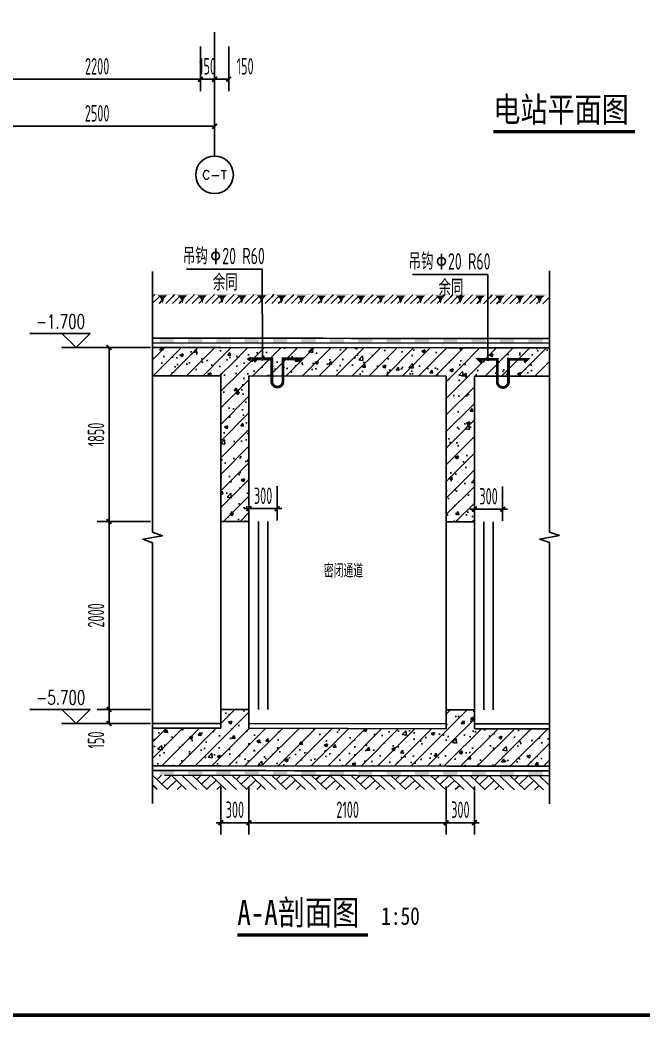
# Model space of a CAD drawing. Extents: x -473190 to 2138458, y -81875 to 2633646.
# Drawn here: x 1355156 to 1361789, y -21995 to -11387 of the extents above; entities that cross this region are included whole.
import ezdxf
from ezdxf.enums import TextEntityAlignment as Align

# ---------------------------------------------------------------- set-up
doc = ezdxf.new("R2010")
doc.units = 0
doc.header["$LTSCALE"] = 1000
for name, color, linetype in [('$0$填充', 8, 'Continuous'), ('A_PLAN_DETAIL_zx', 41, 'Continuous'), ('AXIS', 3, 'Continuous'), ('AXIS_TEXT', 7, 'Continuous'), ('DIM_ELEV', 3, 'Continuous'), ('DIM_LEAD', 3, 'Continuous'), ('DIM_SYMB', 3, 'Continuous'), ('ECA_TK', 7, 'Continuous'), ('PUB_DIM', 3, 'Continuous'), ('PUB_HATCH', 8, 'Continuous'), ('PUB_TEXT', 7, 'Continuous'), ('RF-M', 4, 'Continuous'), ('RF-QT', 30, 'Continuous'), ('SURFACE', 6, 'Continuous'), ('tk', 7, 'Continuous'), ('可见线', 7, 'Continuous')]:
    doc.layers.add(name, color=color, linetype=linetype)
doc.layers.add('RF-WZ', color=110, linetype='Continuous', lineweight=0)
doc.styles.add('_TCH_AXIS', font='COMPLEX', dxfattribs={"bigfont": 'GBCBIG'})
doc.styles.add('_TCH_DIM', font='SIMPLEX', dxfattribs={"bigfont": 'GBCBIG'})
doc.styles.add('_TCH_DIM_T3', font='tssdeng.shx', dxfattribs={"width": 0.564706, "bigfont": '@@@tssdchn.shx'})
doc.styles.add('COMPLEX', font='COMPLEX.shx', dxfattribs={"width": 0.65})
doc.styles.add('KING-1', font='GBENOR', dxfattribs={"bigfont": 'GBCBIG'})
doc.styles.add('TYDG_01', font='', dxfattribs={"width": 0.8})
doc.styles.add('TYDG_02', font='TSSDENG', dxfattribs={"width": 0.8, "bigfont": 'TSSDCHN'})
doc.styles.get('TYDG_01').set_extended_font_data('SimSun')
doc.dimstyles.new('_TCH_ARCH&&50', dxfattribs={"dimtxt": 175, "dimasz": 50, "dimexe": 125, "dimexo": 150, "dimgap": 50, "dimtad": 1, "dimdec": 0, "dimzin": 0, "dimdsep": 46, "dimtxsty": '_TCH_DIM_T3', "dimblk": 'ARCHTICK', "dimcen": 0.09, "dimclrt": 7, "dimazin": 2, "dimtfac": 1, "dimtdec": 0, "dimtix": 1, "dimtmove": 2, "dimatfit": 3, "dimfxl": 0, "dimtolj": 1, "dimtzin": 0, "dimarcsym": 0})
pattern_1 = [(45, (-477544.96, -71625.69), (-88.388348, 88.388348), []), (50, (-477544.96, -71625.7), (358.63009, -31.376067), [37.5, -412.5]), (355, (-477544.96, -71625.7), (-69.37567, 376.09607), [30, -330]), (100.4514, (-477515.08, -71628.3), (289.25469, 344.71977), [31.870095, -350.571056]), (46.1842, (-477544.96, -71525.7), (533.62052, -82.75951), [56.25, -618.75]), (96.6356, (-477500.5, -71532.6), (467.33135, 487.05894), [47.80514, -525.8565]), (351.1842, (-477544.96, -71525.7), (467.33097, 487.0593), [45, -495]), (21, (-477494.96, -71550.7), (298.453526, -201.309445), [37.5, -412.5]), (326, (-477494.96, -71550.7), (121.657666, 362.57502), [30, -330]), (71.4514, (-477470.1, -71567.47), (420.111314, 161.26525), [31.870095, -350.571056]), (37.5, (-477544.96, -71625.69), (6.079928, 166.446927), [0, -326, 0, -335, 0, -331.25]), (7.5, (-477544.96, -71625.69), (131.534769, 197.205856), [0, -191, 0, -318.5, 0, -126.25]), (327.5, (-477656.46, -71625.69), (266.911218, -11.277436), [0, -125, 0, -390, 0, -517.5]), (317.5, (-477706.46, -71625.7), (291.593085, 50.05249), [0, -162.5, 0, -259, 0, -367.5])]

# ---------------------------------------------------------------- blocks, each defined once
blk = doc.blocks.new('10B_A1E图框')
at = {"layer": 'ECA_TK', "const_width": 0.8}
blk.add_lwpolyline([(831, 10), (831, 584), (18, 584), (18, 10)], close=True, dxfattribs=at)
blk = doc.blocks.new('_ArchTick')
at = {"color": 0, "linetype": 'ByBlock', "const_width": 0.4}
blk.add_lwpolyline([(-0.5, -0.5), (0.5, 0.5)], dxfattribs=at)
blk = doc.blocks.new('*D2069')
at = {"layer": 'Defpoints', "color": 0, "transparency": 16777216}
for p in [(1357294, -19392), (1357594, -19392), (1357594, -19927)]:
    blk.add_point(p, dxfattribs=at)
at = {"layer": 'PUB_DIM', "color": 0, "lineweight": -2, "transparency": 16777216}
for p, q in [((1357294, -19542), (1357294, -20052)), ((1357594, -19542), (1357594, -20052)), ((1357294, -19927), (1357244, -19927)), ((1357294, -19927), (1357594, -19927)), ((1357594, -19927), (1357644, -19927))]:
    blk.add_line(p, q, dxfattribs=at)
at = {"layer": 'PUB_DIM', "color": 0, "lineweight": -2, "transparency": 16777216, "xscale": 50, "yscale": 50, "zscale": 50}
blk.add_blockref('_ArchTick', (1357294, -19927), dxfattribs=at)
at = {"layer": 'PUB_DIM', "color": 0, "lineweight": -2, "transparency": 16777216, "xscale": 50, "yscale": 50, "zscale": 50, "rotation": 180}
blk.add_blockref('_ArchTick', (1357594, -19927), dxfattribs=at)
at = {"layer": 'PUB_DIM', "color": 7, "transparency": 16777216, "insert": (1357444, -19789), "char_height": 175, "attachment_point": 5, "style": '_TCH_DIM_T3'}
blk.add_mtext('\\A1;300', dxfattribs=at)
blk = doc.blocks.new('*D2070')
at = {"layer": 'Defpoints', "color": 0, "transparency": 16777216}
for p in [(1357594, -19392), (1359694, -19392), (1359694, -19927)]:
    blk.add_point(p, dxfattribs=at)
at = {"layer": 'PUB_DIM', "color": 0, "lineweight": -2, "transparency": 16777216}
for p, q in [((1357594, -19542), (1357594, -20052)), ((1359694, -19542), (1359694, -20052)), ((1357594, -19927), (1359694, -19927))]:
    blk.add_line(p, q, dxfattribs=at)
at = {"layer": 'PUB_DIM', "color": 0, "lineweight": -2, "transparency": 16777216, "xscale": 50, "yscale": 50, "zscale": 50, "rotation": 180}
blk.add_blockref('_ArchTick', (1357594, -19927), dxfattribs=at)
at = {"layer": 'PUB_DIM', "color": 0, "lineweight": -2, "transparency": 16777216, "xscale": 50, "yscale": 50, "zscale": 50}
blk.add_blockref('_ArchTick', (1359694, -19927), dxfattribs=at)
at = {"layer": 'PUB_DIM', "color": 7, "transparency": 16777216, "insert": (1358644, -19789), "char_height": 175, "attachment_point": 5, "style": '_TCH_DIM_T3'}
blk.add_mtext('\\A1;2100', dxfattribs=at)
blk = doc.blocks.new('*D2071')
at = {"layer": 'Defpoints', "color": 0, "transparency": 16777216}
for p in [(1359694, -19392), (1359994, -19392), (1359994, -19927)]:
    blk.add_point(p, dxfattribs=at)
at = {"layer": 'PUB_DIM', "color": 0, "lineweight": -2, "transparency": 16777216}
for p, q in [((1359694, -19542), (1359694, -20052)), ((1359994, -19542), (1359994, -20052)), ((1359694, -19927), (1359644, -19927)), ((1359694, -19927), (1359994, -19927)), ((1359994, -19927), (1360044, -19927))]:
    blk.add_line(p, q, dxfattribs=at)
at = {"layer": 'PUB_DIM', "color": 0, "lineweight": -2, "transparency": 16777216, "xscale": 50, "yscale": 50, "zscale": 50}
blk.add_blockref('_ArchTick', (1359694, -19927), dxfattribs=at)
at = {"layer": 'PUB_DIM', "color": 0, "lineweight": -2, "transparency": 16777216, "xscale": 50, "yscale": 50, "zscale": 50, "rotation": 180}
blk.add_blockref('_ArchTick', (1359994, -19927), dxfattribs=at)
at = {"layer": 'PUB_DIM', "color": 7, "transparency": 16777216, "insert": (1359844, -19789), "char_height": 175, "attachment_point": 5, "style": '_TCH_DIM_T3'}
blk.add_mtext('\\A1;300', dxfattribs=at)
blk = doc.blocks.new('*D2072')
at = {"layer": 'Defpoints', "color": 0, "transparency": 16777216}
for p in [(1359994, -16201), (1360294, -16201), (1360294, -16591)]:
    blk.add_point(p, dxfattribs=at)
at = {"layer": 'PUB_DIM', "color": 0, "lineweight": -2, "transparency": 16777216}
for p, q in [((1359994, -16351), (1359994, -16716)), ((1360294, -16351), (1360294, -16716)), ((1359994, -16591), (1359944, -16591)), ((1359994, -16591), (1360294, -16591)), ((1360294, -16591), (1360344, -16591))]:
    blk.add_line(p, q, dxfattribs=at)
at = {"layer": 'PUB_DIM', "color": 0, "lineweight": -2, "transparency": 16777216, "xscale": 50, "yscale": 50, "zscale": 50}
blk.add_blockref('_ArchTick', (1359994, -16591), dxfattribs=at)
at = {"layer": 'PUB_DIM', "color": 0, "lineweight": -2, "transparency": 16777216, "xscale": 50, "yscale": 50, "zscale": 50, "rotation": 180}
blk.add_blockref('_ArchTick', (1360294, -16591), dxfattribs=at)
at = {"layer": 'PUB_DIM', "color": 7, "transparency": 16777216, "insert": (1360144, -16454), "char_height": 175, "attachment_point": 5, "style": '_TCH_DIM_T3'}
blk.add_mtext('\\A1;300', dxfattribs=at)
blk = doc.blocks.new('*D2073')
at = {"layer": 'Defpoints', "color": 0, "transparency": 16777216}
for p in [(1357594, -16196), (1357894, -16196), (1357894, -16586)]:
    blk.add_point(p, dxfattribs=at)
at = {"layer": 'PUB_DIM', "color": 0, "lineweight": -2, "transparency": 16777216}
for p, q in [((1357594, -16346), (1357594, -16711)), ((1357894, -16346), (1357894, -16711)), ((1357594, -16586), (1357544, -16586)), ((1357594, -16586), (1357894, -16586)), ((1357894, -16586), (1357944, -16586))]:
    blk.add_line(p, q, dxfattribs=at)
at = {"layer": 'PUB_DIM', "color": 0, "lineweight": -2, "transparency": 16777216, "xscale": 50, "yscale": 50, "zscale": 50}
blk.add_blockref('_ArchTick', (1357594, -16586), dxfattribs=at)
at = {"layer": 'PUB_DIM', "color": 0, "lineweight": -2, "transparency": 16777216, "xscale": 50, "yscale": 50, "zscale": 50, "rotation": 180}
blk.add_blockref('_ArchTick', (1357894, -16586), dxfattribs=at)
at = {"layer": 'PUB_DIM', "color": 7, "transparency": 16777216, "insert": (1357744, -16449), "char_height": 175, "attachment_point": 5, "style": '_TCH_DIM_T3'}
blk.add_mtext('\\A1;300', dxfattribs=at)
blk = doc.blocks.new('*D2074')
at = {"layer": 'Defpoints', "color": 0, "transparency": 16777216}
for p in [(1356104, -14872), (1356694, -14872), (1356694, -16722)]:
    blk.add_point(p, dxfattribs=at)
at = {"layer": 'PUB_DIM', "color": 0, "lineweight": -2, "transparency": 16777216}
for p, q in [((1356544, -14872), (1355979, -14872)), ((1356104, -16722), (1356104, -14872)), ((1356544, -16722), (1355979, -16722))]:
    blk.add_line(p, q, dxfattribs=at)
at = {"layer": 'PUB_DIM', "color": 0, "lineweight": -2, "transparency": 16777216, "xscale": 50, "yscale": 50, "zscale": 50}
for p, rotation in [((1356104, -14872), 90), ((1356104, -16722), 270)]:
    blk.add_blockref('_ArchTick', p, dxfattribs=dict(at, rotation=rotation))
at = {"layer": 'PUB_DIM', "color": 7, "transparency": 16777216, "insert": (1355966, -15797), "char_height": 175, "attachment_point": 5, "rotation": 90, "style": '_TCH_DIM_T3'}
blk.add_mtext('\\A1;1850', dxfattribs=at)
blk = doc.blocks.new('*D2075')
at = {"layer": 'Defpoints', "color": 0, "transparency": 16777216}
for p in [(1356104, -16722), (1356694, -16722), (1356694, -18722)]:
    blk.add_point(p, dxfattribs=at)
at = {"layer": 'PUB_DIM', "color": 0, "lineweight": -2, "transparency": 16777216}
for p, q in [((1356544, -16722), (1355979, -16722)), ((1356104, -18722), (1356104, -16722)), ((1356544, -18722), (1355979, -18722))]:
    blk.add_line(p, q, dxfattribs=at)
at = {"layer": 'PUB_DIM', "color": 0, "lineweight": -2, "transparency": 16777216, "xscale": 50, "yscale": 50, "zscale": 50}
for p, rotation in [((1356104, -16722), 90), ((1356104, -18722), 270)]:
    blk.add_blockref('_ArchTick', p, dxfattribs=dict(at, rotation=rotation))
at = {"layer": 'PUB_DIM', "color": 7, "transparency": 16777216, "insert": (1355966, -17722), "char_height": 175, "attachment_point": 5, "rotation": 90, "style": '_TCH_DIM_T3'}
blk.add_mtext('\\A1;2000', dxfattribs=at)
blk = doc.blocks.new('*D2076')
at = {"layer": 'Defpoints', "color": 0, "transparency": 16777216}
for p in [(1356104, -18722), (1356694, -18722), (1356694, -18872)]:
    blk.add_point(p, dxfattribs=at)
at = {"layer": 'PUB_DIM', "color": 0, "lineweight": -2, "transparency": 16777216}
for p, q in [((1356544, -18722), (1355979, -18722)), ((1356104, -18872), (1356104, -18722)), ((1356544, -18872), (1355979, -18872))]:
    blk.add_line(p, q, dxfattribs=at)
at = {"layer": 'PUB_DIM', "color": 0, "lineweight": -2, "transparency": 16777216, "xscale": 50, "yscale": 50, "zscale": 50}
for p, rotation in [((1356104, -18722), 90), ((1356104, -18872), 270)]:
    blk.add_blockref('_ArchTick', p, dxfattribs=dict(at, rotation=rotation))
at = {"layer": 'PUB_DIM', "color": 7, "transparency": 16777216, "insert": (1355966, -19047), "char_height": 175, "attachment_point": 5, "rotation": 90, "style": '_TCH_DIM_T3'}
blk.add_mtext('\\A1;150', dxfattribs=at)
blk = doc.blocks.new('*D2116')
at = {"layer": 'Defpoints', "color": 0, "transparency": 16777216}
for p in [(1354878, -11518), (1357078, -11518), (1357078, -12018)]:
    blk.add_point(p, dxfattribs=at)
at = {"layer": 'PUB_DIM', "color": 0, "lineweight": -2, "transparency": 16777216}
for p, q in [((1354878, -11668), (1354878, -12143)), ((1357078, -11668), (1357078, -12143)), ((1354878, -12018), (1357078, -12018))]:
    blk.add_line(p, q, dxfattribs=at)
at = {"layer": 'PUB_DIM', "color": 0, "lineweight": -2, "transparency": 16777216, "xscale": 50, "yscale": 50, "zscale": 50, "rotation": 180}
blk.add_blockref('_ArchTick', (1354878, -12018), dxfattribs=at)
at = {"layer": 'PUB_DIM', "color": 0, "lineweight": -2, "transparency": 16777216, "xscale": 50, "yscale": 50, "zscale": 50}
blk.add_blockref('_ArchTick', (1357078, -12018), dxfattribs=at)
at = {"layer": 'PUB_DIM', "color": 7, "transparency": 16777216, "insert": (1355978, -11880), "char_height": 175, "attachment_point": 5, "style": '_TCH_DIM_T3'}
blk.add_mtext('\\A1;2200', dxfattribs=at)
blk = doc.blocks.new('*D2117')
at = {"layer": 'Defpoints', "color": 0, "transparency": 16777216}
for p in [(1357078, -11518), (1357228, -11518), (1357228, -12018)]:
    blk.add_point(p, dxfattribs=at)
at = {"layer": 'PUB_DIM', "color": 0, "lineweight": -2, "transparency": 16777216}
for p, q in [((1357078, -11668), (1357078, -12143)), ((1357228, -11668), (1357228, -12143)), ((1357078, -12018), (1357028, -12018)), ((1357078, -12018), (1357228, -12018)), ((1357228, -12018), (1357278, -12018))]:
    blk.add_line(p, q, dxfattribs=at)
at = {"layer": 'PUB_DIM', "color": 0, "lineweight": -2, "transparency": 16777216, "xscale": 50, "yscale": 50, "zscale": 50}
blk.add_blockref('_ArchTick', (1357078, -12018), dxfattribs=at)
at = {"layer": 'PUB_DIM', "color": 0, "lineweight": -2, "transparency": 16777216, "xscale": 50, "yscale": 50, "zscale": 50, "rotation": 180}
blk.add_blockref('_ArchTick', (1357228, -12018), dxfattribs=at)
at = {"layer": 'PUB_DIM', "color": 7, "transparency": 16777216, "insert": (1357153, -11880), "char_height": 175, "attachment_point": 5, "style": '_TCH_DIM_T3'}
blk.add_mtext('\\A1;150', dxfattribs=at)
blk = doc.blocks.new('*D2118')
at = {"layer": 'Defpoints', "color": 0, "transparency": 16777216}
for p in [(1357228, -11518), (1357378, -11518), (1357378, -12018)]:
    blk.add_point(p, dxfattribs=at)
at = {"layer": 'PUB_DIM', "color": 0, "lineweight": -2, "transparency": 16777216}
for p, q in [((1357228, -11668), (1357228, -12143)), ((1357378, -11668), (1357378, -12143)), ((1357228, -12018), (1357378, -12018))]:
    blk.add_line(p, q, dxfattribs=at)
at = {"layer": 'PUB_DIM', "color": 0, "lineweight": -2, "transparency": 16777216, "xscale": 50, "yscale": 50, "zscale": 50, "rotation": 180}
blk.add_blockref('_ArchTick', (1357228, -12018), dxfattribs=at)
at = {"layer": 'PUB_DIM', "color": 0, "lineweight": -2, "transparency": 16777216, "xscale": 50, "yscale": 50, "zscale": 50}
blk.add_blockref('_ArchTick', (1357378, -12018), dxfattribs=at)
at = {"layer": 'PUB_DIM', "color": 7, "transparency": 16777216, "insert": (1357553, -11880), "char_height": 175, "attachment_point": 5, "style": '_TCH_DIM_T3'}
blk.add_mtext('\\A1;150', dxfattribs=at)
blk = doc.blocks.new('*D2191')
at = {"layer": 'Defpoints', "color": 0, "transparency": 16777216}
for p in [(1354728, -11518), (1357228, -11518), (1357228, -12518)]:
    blk.add_point(p, dxfattribs=at)
at = {"layer": 'PUB_DIM', "color": 0, "lineweight": -2, "transparency": 16777216}
for p, q in [((1354728, -11668), (1354728, -12643)), ((1357228, -11668), (1357228, -12643)), ((1354728, -12518), (1357228, -12518))]:
    blk.add_line(p, q, dxfattribs=at)
at = {"layer": 'PUB_DIM', "color": 0, "lineweight": -2, "transparency": 16777216, "xscale": 50, "yscale": 50, "zscale": 50, "rotation": 180}
blk.add_blockref('_ArchTick', (1354728, -12518), dxfattribs=at)
at = {"layer": 'PUB_DIM', "color": 0, "lineweight": -2, "transparency": 16777216, "xscale": 50, "yscale": 50, "zscale": 50}
blk.add_blockref('_ArchTick', (1357228, -12518), dxfattribs=at)
at = {"layer": 'PUB_DIM', "color": 7, "transparency": 16777216, "insert": (1355978, -12380), "char_height": 175, "attachment_point": 5, "style": '_TCH_DIM_T3'}
blk.add_mtext('\\A1;2500', dxfattribs=at)
blk = doc.blocks.new('_AXISO')
blk.add_circle((0, 0), 0.5)
at = {"layer": 'AXIS_TEXT', "style": 'COMPLEX', "width": 1.041667}
blk.add_attdef('A', text='', height=0.56, dxfattribs=at).set_placement((-0.25, -0.28), (0.25, -0.28), align=Align.FIT)
blk = doc.blocks.new('$LinePat$防水层2')
at = {"color": 0}
blk.add_line((0, 0), (600, 0), dxfattribs=at)
blk.add_solid([(150, 0), (450, 0), (150, -100), (450, -100)], dxfattribs=at)
blk = doc.blocks.new('$LinePat$素土夯实')
at = {"color": 0}
for p, q in [((0, -210), (210, 0)), ((120, -300), (420, 0)), ((420, 0), (608, -188)), ((495, -300), (795, 0)), ((615, 0), (705, -90)), ((315, -105), (502, -293)), ((210, -210), (300, -300)), ((705, -300), (795, -210))]:
    blk.add_line(p, q, dxfattribs=at)
blk = doc.blocks.new('$LinePat$自然土壤')
at = {"color": 0}
for p, q in [((0, -90), (71, -19)), ((0, -300), (211, -89)), ((210, -300), (286, -224)), ((420, -300), (630, -90))]:
    blk.add_line(p, q, dxfattribs=at)
for points in [[(0, 0), (630, 0), (168, -45), (462, -45)], [(168, -45), (462, -45), (252, -132), (378, -132)], [(252, -132), (378, -132), (315, -300)]]:
    blk.add_solid(points, dxfattribs=at)

msp = doc.modelspace()

# ---------------------------------------------------------------- hatches: boundary and pattern name
at = {"layer": 'PUB_HATCH'}
h = msp.add_hatch(dxfattribs=at)
h.set_pattern_fill('钢筋混凝土', color=256, scale=50, style=0)
h.set_pattern_definition(pattern_1)
h.paths.add_polyline_path([(1357368.8, -15022), (1357293.6, -14871.8), (1356567.6, -14871.8), (1356567.6, -15171.8), (1357293.6, -15171.8)])
h = msp.add_hatch(dxfattribs=at)
h.set_pattern_fill('钢筋混凝土', color=256, scale=50, style=0)
h.set_pattern_definition(pattern_1)
h.paths.add_polyline_path([(1359768.7, -15026.6), (1359694.2, -14876.6), (1357294.2, -14871.8), (1357368.8, -15022), (1357593.6, -15172.4), (1359693.6, -15176.6)])
h = msp.add_hatch(dxfattribs=at)
h.set_pattern_fill('钢筋混凝土', color=256, scale=50, style=0)
h.set_pattern_definition(pattern_1)
h.paths.add_polyline_path([(1360793.6, -14876.6), (1359693.6, -14876.6), (1359768.7, -15026.6), (1359993.6, -15176.6), (1360793.6, -15176.6)])
h = msp.add_hatch(dxfattribs=at)
h.set_pattern_fill('钢筋混凝土', color=256, scale=50, style=0)
h.set_pattern_definition(pattern_1)
h.paths.add_polyline_path([(1357593.6, -16721.8), (1357593.6, -15172.4), (1357368.8, -15022), (1357293.6, -15171.8), (1357293.6, -16721.8)])
h = msp.add_hatch(dxfattribs=at)
h.set_pattern_fill('钢筋混凝土', color=256, scale=50, style=0)
h.set_pattern_definition(pattern_1)
h.paths.add_polyline_path([(1359993.6, -16726.6), (1359993.6, -15176.6), (1359768.7, -15026.6), (1359693.6, -15176.6), (1359693.6, -16726.6)])
h = msp.add_hatch(dxfattribs=at)
h.set_pattern_fill('钢筋混凝土', color=256, scale=50, style=0)
h.set_pattern_definition(pattern_1)
h.paths.add_polyline_path([(1357368.6, -19122), (1357593.6, -18922.4), (1357593.6, -18721.8), (1357293.6, -18721.8), (1357293.6, -18921.8)])
h = msp.add_hatch(dxfattribs=at)
h.set_pattern_fill('钢筋混凝土', color=256, scale=50, style=0)
h.set_pattern_definition(pattern_1)
h.paths.add_polyline_path([(1359768.5, -19126.6), (1359993.6, -18926.6), (1359993.6, -18726.6), (1359693.6, -18726.6), (1359693.6, -18926.6)])
h = msp.add_hatch(dxfattribs=at)
h.set_pattern_fill('钢筋混凝土', color=256, scale=50, style=0)
h.set_pattern_definition(pattern_1)
h.paths.add_polyline_path([(1357368.6, -19122), (1357293.6, -18921.8), (1356567.6, -18921.8), (1356567.6, -19321.8), (1357293.6, -19321.8)])
h = msp.add_hatch(dxfattribs=at)
h.set_pattern_fill('钢筋混凝土', color=256, scale=50, style=0)
h.set_pattern_definition(pattern_1)
h.paths.add_polyline_path([(1359768.5, -19126.6), (1359693.6, -18926.6), (1357593.6, -18922.4), (1357368.6, -19122), (1357293.4, -19321.8), (1359693.4, -19326.6)])
h = msp.add_hatch(dxfattribs=at)
h.set_pattern_fill('钢筋混凝土', color=256, scale=50, style=0)
h.set_pattern_definition(pattern_1)
h.paths.add_polyline_path([(1360793.6, -18926.6), (1359993.6, -18926.6), (1359768.5, -19126.6), (1359693.6, -19326.6), (1360793.6, -19326.6)])

# ---------------------------------------------------------------- linework, layer by layer
msp.add_line((1360793.6, -14826.6), (1356567.6, -14821.8))
at = {"layer": 'A_PLAN_DETAIL_zx', "const_width": 30}
for points in [[(1358124.4, -15025), (1358156.6, -14991.8), (1357956.6, -14991.8), (1357956.6, -15231.8, -1), (1357836.6, -15231.8), (1357836.6, -14991.8), (1357636.6, -14991.8), (1357668.7, -15025)], [(1360524.4, -15029.8), (1360556.5, -14996.6), (1360356.5, -14996.6), (1360356.5, -15236.6, -1), (1360236.5, -15236.6), (1360236.5, -14996.6), (1360036.5, -14996.6), (1360068.7, -15029.8)]]:
    msp.add_lwpolyline(points, format="xyb", dxfattribs=at)
at = {"layer": 'AXIS'}
msp.add_line((1357227.6, -11517.7), (1357227.6, -12834.4), dxfattribs=at)
at = {"layer": 'DIM_ELEV'}
for p, q in [((1355903.5, -14721.8), (1355262.6, -14721.8)), ((1355753.5, -14871.8), (1355603.5, -14721.8)), ((1355753.5, -14871.8), (1355903.5, -14721.8)), ((1356103.5, -14871.8), (1355603.5, -14871.8)), ((1355903.5, -18721.8), (1355262.6, -18721.8)), ((1355753.5, -18871.8), (1355603.5, -18721.8)), ((1355753.5, -18871.8), (1355903.5, -18721.8)), ((1356103.5, -18871.8), (1355603.5, -18871.8))]:
    msp.add_line(p, q, dxfattribs=at)
at = {"layer": 'DIM_LEAD'}
for p, q in [((1357734.1, -14038.3), (1356930.4, -14038.3)), ((1357736.6, -14991.8), (1357734.1, -14038.3)), ((1357736.6, -14991.8), (1357734.1, -14038.3)), ((1360136.5, -14095.6), (1359332.9, -14095.6)), ((1360136.5, -14996.6), (1360136.5, -14095.6)), ((1360136.5, -14996.6), (1360136.5, -14095.6))]:
    msp.add_line(p, q, dxfattribs=at)
at = {"layer": 'DIM_LEAD', "const_width": 20}
for points in [[(1357736.6, -15001.8, 1), (1357736.5, -14981.8, 1)], [(1357736.6, -15001.8, 1), (1357736.5, -14981.8, 1)], [(1360136.5, -15006.6, 1), (1360136.5, -14986.6, 1)], [(1360136.5, -15006.6, 1), (1360136.5, -14986.6, 1)]]:
    msp.add_lwpolyline(points, format="xyb", close=True, dxfattribs=at)
at = {"layer": 'DIM_SYMB', "lineweight": -3, "const_width": 35}
msp.add_lwpolyline([(1360194.1, -12576.2), (1361703.1, -12576.2)], dxfattribs=at)
at = {"layer": 'DIM_SYMB'}
for points in [[(1356567.6, -14063.6), (1356567.6, -16836.5), (1356672.6, -16874.7), (1356462.6, -16911.7), (1356567.6, -16949), (1356567.6, -19721.8)], [(1360793.6, -14056), (1360793.6, -16835), (1360898.6, -16873.2), (1360688.6, -16910.3), (1360793.6, -16947.5), (1360793.6, -19726.6)]]:
    msp.add_lwpolyline(points, dxfattribs=at)
at = {"layer": 'DIM_SYMB', "const_width": 35}
msp.add_lwpolyline([(1357469.6, -21120.9), (1358861.6, -21120.9)], dxfattribs=at)
at = {"layer": 'PUB_TEXT'}
for p, q in [((1357239.5, -13819.6), (1357239.5, -13985.8)), ((1359641.9, -13876.8), (1359641.9, -14043.1))]:
    msp.add_line(p, q, dxfattribs=at)
for centre in [(1357239.5, -13898.3), (1359641.9, -13955.6)]:
    msp.add_circle(centre, 42, dxfattribs=at)
at = {"layer": 'RF-M'}
for p, q in [((1357293.6, -18721.8), (1357293.6, -16721.8)), ((1357593.6, -16721.8), (1357593.6, -18721.8)), ((1357693.6, -16721.8), (1357693.6, -18721.8)), ((1357793.6, -16721.8), (1357793.6, -18721.8)), ((1359693.6, -18726.6), (1359693.6, -16726.6)), ((1359993.6, -16726.6), (1359993.6, -18726.6)), ((1360093.6, -16726.6), (1360093.6, -18726.6)), ((1360193.6, -16726.6), (1360193.6, -18726.6))]:
    msp.add_line(p, q, dxfattribs=at)
at = {"layer": 'RF-QT'}
for p, q in [((1357293.6, -14871.8), (1356567.6, -14871.8)), ((1356567.6, -15171.8), (1356567.6, -14871.8)), ((1359694.2, -14876.6), (1357294.2, -14871.8)), ((1360793.6, -14876.6), (1359693.6, -14876.6)), ((1360793.6, -15176.6), (1360793.6, -14876.6)), ((1357293.6, -15171.8), (1356567.6, -15171.8)), ((1357293.6, -16721.8), (1357293.6, -15171.8)), ((1357593.6, -16721.8), (1357593.6, -15172.4)), ((1359693.6, -15176.6), (1357593.6, -15172.4)), ((1359693.6, -16726.6), (1359693.6, -15176.6)), ((1360793.6, -15176.6), (1359993.6, -15176.6)), ((1359993.6, -16726.6), (1359993.6, -15176.6)), ((1357293.6, -16721.8), (1357593.6, -16721.8)), ((1359693.6, -16726.6), (1359993.6, -16726.6)), ((1357293.6, -18921.8), (1357293.6, -18721.8)), ((1357293.6, -18721.8), (1357593.6, -18721.8)), ((1357593.6, -18922.4), (1357593.6, -18721.8)), ((1359693.6, -18926.6), (1359693.6, -18726.6)), ((1359693.6, -18726.6), (1359993.6, -18726.6)), ((1359993.6, -18926.6), (1359993.6, -18726.6)), ((1357293.6, -18921.8), (1356567.6, -18921.8)), ((1356567.6, -19321.8), (1356567.6, -18921.8)), ((1359693.6, -18926.6), (1357593.6, -18922.4)), ((1360793.6, -18926.6), (1359993.6, -18926.6)), ((1360793.6, -19326.6), (1360793.6, -18926.6)), ((1357293.6, -19321.8), (1356567.6, -19321.8)), ((1359693.4, -19326.6), (1357293.4, -19321.8)), ((1360793.6, -19326.6), (1359693.6, -19326.6))]:
    msp.add_line(p, q, dxfattribs=at)
at = {"layer": 'SURFACE'}
for points in [[(1360367.6, -14826.6), (1356567.6, -14821.8)], [(1360793.6, -19376.6), (1356693.6, -19371.8)], [(1360793.6, -19426.6), (1356693.6, -19421.8)]]:
    msp.add_lwpolyline(points, dxfattribs=at)
at = {"layer": '可见线'}
for p, q in [((1357293.6, -18871.8), (1356567.6, -18871.8)), ((1359693.6, -18876.6), (1357593.6, -18871.8)), ((1360793.6, -18876.6), (1359993.6, -18876.6))]:
    msp.add_line(p, q, dxfattribs=at)

# ---------------------------------------------------------------- block references
at = {"layer": '$0$填充', "xscale": -0.5315693100608777, "yscale": 0.5, "zscale": 0.5, "rotation": 359.9355012842123}
for p in [(1356990.2, -19422.3), (1357412.8, -19422.8), (1357835.4, -19423.2), (1358258, -19423.7), (1358680.6, -19424.2), (1359103.2, -19424.7), (1359525.8, -19425.1), (1359948.4, -19425.6), (1360371, -19426.1), (1360793.6, -19426.6)]:
    msp.add_blockref('$LinePat$素土夯实', p, dxfattribs=at)
at = {"layer": 'AXIS'}
ref = msp.add_blockref('_AXISO', (1357227.6, -13034.4), dxfattribs=dict(at, xscale=400, yscale=400, zscale=400))
ref.add_attrib('A', 'C-T', dxfattribs={"layer": 'AXIS_TEXT', "height": 89.83, "style": '_TCH_AXIS'}).set_placement((1357095, -13079.3), (1357360.2, -13079.3), align=Align.FIT)
at = {"layer": 'SURFACE', "color": 8, "xscale": 0.3353949218175616, "yscale": 0.3333333333333333, "zscale": 0.3333333333333333, "rotation": 359.9355012747487}
for p in [(1356567.7, -14301.6), (1356779, -14301.8), (1356990.3, -14302.1), (1357201.6, -14302.3), (1357412.9, -14302.6), (1357624.2, -14302.8), (1357835.5, -14303), (1358046.8, -14303.3), (1358258.1, -14303.5), (1358469.4, -14303.8), (1358680.7, -14304), (1358892, -14304.2), (1359103.3, -14304.5), (1359314.6, -14304.7), (1359525.9, -14304.9), (1359737.2, -14305.2), (1359948.5, -14305.4), (1360159.8, -14305.7), (1360371.1, -14305.9), (1360582.4, -14306.1)]:
    msp.add_blockref('$LinePat$自然土壤', p, dxfattribs=at)
at = {"layer": 'SURFACE', "yscale": 0.5, "zscale": 0.5}
for p, xscale, rotation in [((1356869.5, -14772.1), -0.5030923827335887, 359.9355012747465), ((1357171.3, -14772.5), -0.5030923827335887, 359.9355012747465), ((1357473.2, -14772.8), -0.5030923827335887, 359.9355012747465), ((1357775, -14773.2), -0.5030923827335887, 359.9355012747465), ((1358076.9, -14773.5), -0.5030923827335887, 359.9355012747465), ((1358378.8, -14773.8), -0.5030923827335887, 359.9355012747465), ((1358680.6, -14774.2), -0.5030923827335887, 359.9355012747465), ((1358982.5, -14774.5), -0.5030923827335887, 359.9355012747465), ((1359284.3, -14774.9), -0.5030923827335887, 359.9355012747465), ((1359586.2, -14775.2), -0.5030923827335887, 359.9355012747465), ((1359888, -14775.5), -0.5030923827335887, 359.9355012747465), ((1360189.9, -14775.9), -0.5030923827335887, 359.9355012747465), ((1360491.7, -14776.2), -0.5030923827335887, 359.9355012747465), ((1360793.6, -14776.6), -0.5030923827335887, 359.9355012747465), ((1356869.5, -19372.1), -0.5030923827367657, 359.9355012842123), ((1357171.3, -19372.5), -0.5030923827367657, 359.9355012842123), ((1357473.2, -19372.8), -0.5030923827367657, 359.9355012842123), ((1357775, -19373.2), -0.5030923827367657, 359.9355012842123), ((1358076.9, -19373.5), -0.5030923827367657, 359.9355012842123), ((1358378.8, -19373.8), -0.5030923827367657, 359.9355012842123), ((1358680.6, -19374.2), -0.5030923827367657, 359.9355012842123), ((1358982.5, -19374.5), -0.5030923827367657, 359.9355012842123), ((1359284.3, -19374.9), -0.5030923827367657, 359.9355012842123), ((1359586.2, -19375.2), -0.5030923827367657, 359.9355012842123), ((1359888, -19375.5), -0.5030923827367657, 359.9355012842123), ((1360189.9, -19375.9), -0.5030923827367657, 359.9355012842123), ((1360491.7, -19376.2), -0.5030923827367657, 359.9355012842123), ((1360793.6, -19376.6), -0.5030923827367657, 359.9355012842123)]:
    msp.add_blockref('$LinePat$防水层2', p, dxfattribs=dict(at, xscale=xscale, rotation=rotation))
at = {"layer": 'tk', "xscale": 50, "yscale": 50, "zscale": 50}
msp.add_blockref('10B_A1E图框', (1348313.1, -22474.7), dxfattribs=at)

# ---------------------------------------------------------------- texts
at = {"layer": 'PUB_TEXT'}
for s, height, style, width, p in [('电站平面图', 264.35, 'TYDG_01', 0.8, (1360194.1, -12470.8)), ('吊钩', 175, 'TYDG_02', 0.8, (1356889.5, -13985.8)), ('20 R60', 175, 'TYDG_02', 0.64, (1357309.5, -13985.8)), ('吊钩', 175, 'TYDG_02', 0.8, (1359291.9, -14043.1)), ('20 R60', 175, 'TYDG_02', 0.64, (1359711.9, -14043.1)), ('余同', 175, 'TYDG_02', 0.8, (1357208.8, -14265.8)), ('余同', 175, 'TYDG_02', 0.8, (1359611.2, -14323.1)), ('-1.700', 148.75, '_TCH_DIM', 0.705882, (1355327.1, -14669.3)), ('-5.700', 148.75, '_TCH_DIM', 0.705882, (1355330.1, -18669.3)), ('A-A剖面图', 264.35, 'TYDG_01', 0.8, (1357469.6, -21013.9)), ('1:50', 188.82, 'TYDG_01', 0.8, (1359001.6, -21013.9))]:
    msp.add_text(s, height=height, dxfattribs=dict(at, style=style, width=width)).set_placement(p)
at = {"layer": 'RF-WZ', "style": 'KING-1'}
msp.add_text('密闭通道', height=144.68, dxfattribs=at).set_placement((1358391.5, -17319.5))

# ---------------------------------------------------------------- dimensions: what is measured, and where the dimension line sits
at = {"layer": 'PUB_DIM'}
for p1, p2, distance, picture, middle in [((1354727.6, -11517.7), (1357227.6, -11517.7), -1000, '*D2191', (1355977.6, -12380.2)), ((1354877.6, -11517.7), (1357077.6, -11517.7), -500, '*D2116', (1355977.6, -11880.2)), ((1357077.6, -11517.7), (1357227.6, -11517.7), -500, '*D2117', (1357152.6, -11880.2)), ((1356693.6, -16721.8), (1356693.6, -14871.8), 590.1, '*D2074', (1355966, -15796.8)), ((1357593.6, -16195.9), (1357893.6, -16195.9), -390.4, '*D2073', (1357743.6, -16448.8)), ((1359993.6, -16200.7), (1360293.6, -16200.7), -390.4, '*D2072', (1360143.6, -16453.6)), ((1356693.6, -18721.8), (1356693.6, -16721.8), 590.1, '*D2075', (1355966, -17721.8)), ((1357293.6, -19391.8), (1357593.6, -19391.8), -535.2, '*D2069', (1357443.6, -19789.5)), ((1357593.6, -19391.8), (1359693.6, -19391.8), -535.2, '*D2070', (1358643.6, -19789.5)), ((1359693.6, -19391.8), (1359993.6, -19391.8), -535.2, '*D2071', (1359843.6, -19789.5))]:
    dim = msp.add_aligned_dim(p1=p1, p2=p2, distance=distance, dimstyle='_TCH_ARCH&&50', dxfattribs=at)
    dim.commit()
    dim.dimension.update_dxf_attribs({"geometry": picture, "text_midpoint": middle})
for base, p1, p2, angle, picture, middle in [((1357377.6, -12017.7), (1357227.6, -11517.7), (1357377.6, -11517.7), 0, '*D2118', (1357552.6, -11880.2)), ((1356103.5, -18721.8), (1356693.6, -18871.8), (1356693.6, -18721.8), 90, '*D2076', (1355966, -19046.8))]:
    dim = msp.add_linear_dim(base=base, p1=p1, p2=p2, angle=angle, dimstyle='_TCH_ARCH&&50', dxfattribs=at)
    dim.commit()
    dim.dimension.update_dxf_attribs({"geometry": picture, "text_midpoint": middle, "dimtype": 129})

doc.saveas('drawing.dxf')
